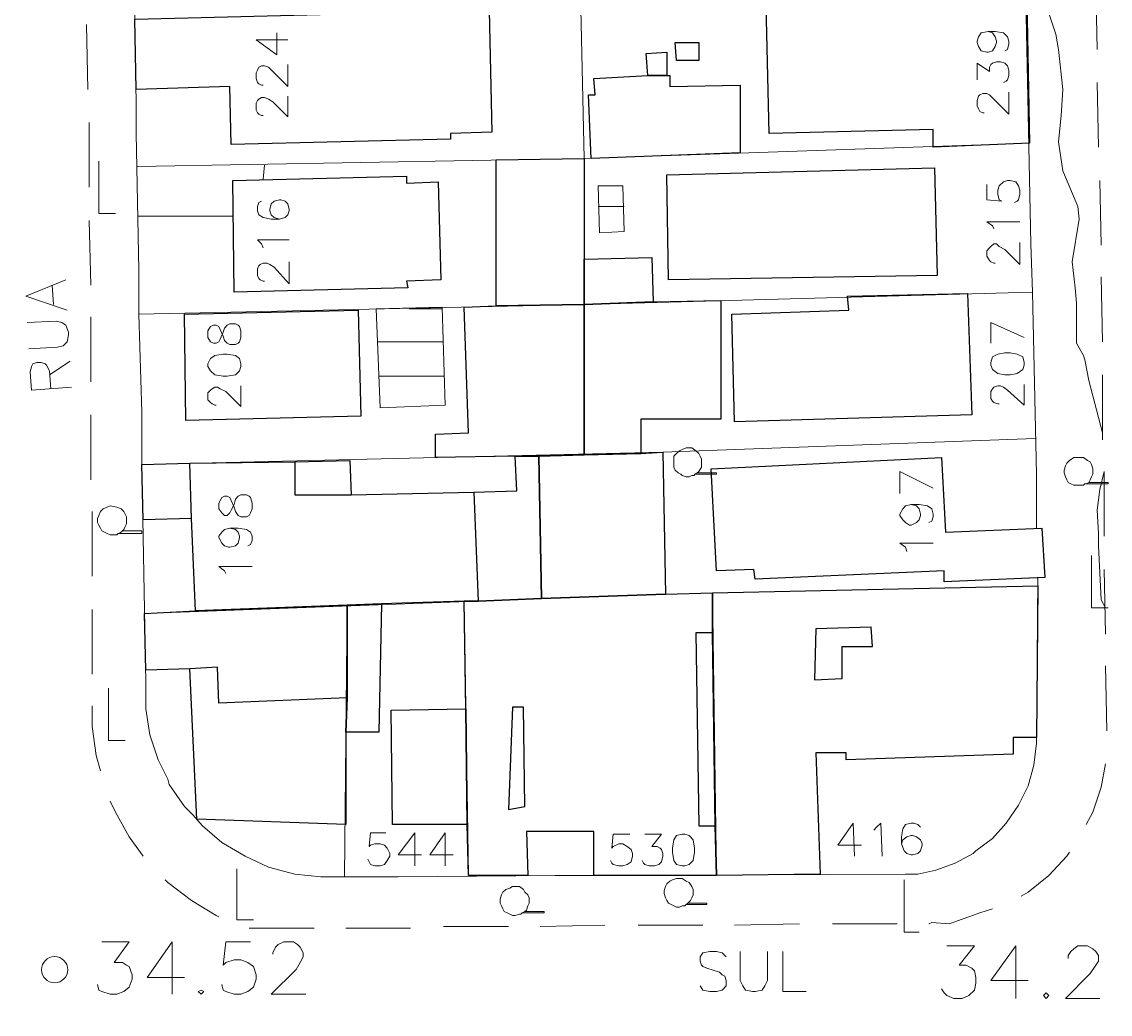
# Model space of a CAD drawing. Extents: x -2391 to 32076, y -11492 to 5852.
# Drawn here: x 4944.7 to 5011.5, y -1182.6 to -1121.7 of the extents above; entities that cross this region are included whole.
import ezdxf

# ---------------------------------------------------------------- set-up
doc = ezdxf.new("R2010")
doc.units = 0
doc.header["$LTSCALE"] = 7
for name, color, linetype in [('ALVE-CT', 3, 'CONTINUOUS'), ('PDF_A101 - EDIFICACAO', 7, 'CONTINUOUS'), ('PDF_A103 - PROJECAO_1', 7, 'CONTINUOUS'), ('PDF_A112 - PRISMA_VENTILACAO', 7, 'CONTINUOUS'), ('PDF_A118 - PISCINA', 7, 'CONTINUOUS'), ('PDF_A123 - N DE PORTA', 7, 'CONTINUOUS'), ('PDF_A124 - MURO', 7, 'CONTINUOUS'), ('PDF_C301 - MEIO_FIO_2D', 7, 'CONTINUOUS'), ('PDF_C307 - TXT_NOME_LOGRADOURO', 7, 'CONTINUOUS'), ('PDF_F602 - ARVORE_ISOLADA', 7, 'CONTINUOUS'), ('PDF_I903 - POSTE', 7, 'CONTINUOUS'), ('PDF_N1402 - CURVA_INTERMEDIARIA', 7, 'CONTINUOUS'), ('PDF_N1403 - COTA_DE_APARELHO', 7, 'CONTINUOUS')]:
    doc.layers.add(name, color=color, linetype=linetype)

msp = doc.modelspace()

# ---------------------------------------------------------------- linework, layer by layer
at = {"layer": 'ALVE-CT'}
msp.add_circle((4550.796, -1271.53), 500, dxfattribs=at)
at = {"layer": 'PDF_A101 - EDIFICACAO', "lineweight": 30}
for points in [[(4990.37, -1120.659), (5004.001, -1120.405), (5006.371, -1120.405), (5006.541, -1129.126), (5000.614, -1129.38), (5000.614, -1128.279), (4990.539, -1128.533)], [(4971.913, -1120.998), (4973.352, -1120.998), (4973.522, -1128.448), (4970.982, -1128.533), (4970.982, -1128.872), (4957.52, -1129.21), (4957.436, -1125.654), (4951.678, -1125.824), (4951.594, -1121.506)], [(4986.221, -1124.046), (4984.867, -1124.046), (4984.782, -1122.945), (4986.221, -1122.945)], [(4984.274, -1124.977), (4983.089, -1124.977), (4983.004, -1123.623), (4984.274, -1123.538)], [(4983.089, -1124.977), (4984.274, -1124.977), (4984.443, -1124.977), (4984.443, -1125.654), (4988.761, -1125.57), (4988.761, -1129.718), (4979.618, -1130.057), (4979.448, -1126.162), (4979.872, -1126.162), (4979.787, -1125.147)], [(4979.194, -1136.237), (4979.194, -1139.031), (4973.776, -1139.116), (4973.776, -1130.142), (4979.194, -1130.057)], [(5000.868, -1137.253), (4984.359, -1137.507), (4984.274, -1131.073), (5000.699, -1130.65)], [(4968.273, -1131.158), (4968.273, -1131.581), (4970.22, -1131.496), (4970.389, -1137.507), (4968.273, -1137.592), (4968.357, -1138.015), (4957.69, -1138.269), (4957.605, -1131.412)], [(4983.427, -1138.862), (4979.194, -1139.031), (4979.194, -1136.237), (4983.343, -1136.153)], [(4982.665, -1148.175), (4979.194, -1148.26), (4979.194, -1139.031), (4983.427, -1138.862), (4987.576, -1138.777), (4987.576, -1146.058), (4982.665, -1146.058)], [(5002.985, -1145.804), (4988.423, -1146.228), (4988.253, -1139.624), (4995.45, -1139.37), (4995.365, -1138.523), (5002.731, -1138.354)], [(4965.479, -1145.889), (4954.726, -1146.143), (4954.642, -1139.624), (4965.309, -1139.37)], [(4979.194, -1148.26), (4976.4, -1148.344), (4974.961, -1148.344), (4970.051, -1148.429), (4970.051, -1146.99), (4972.082, -1146.905), (4971.828, -1139.201), (4973.776, -1139.116), (4979.194, -1139.031)], [(4976.4, -1148.344), (4976.57, -1157.065), (4972.675, -1157.234), (4971.828, -1157.234), (4966.749, -1157.403), (4964.632, -1157.488), (4955.319, -1157.827), (4955.065, -1152.154), (4952.102, -1152.239), (4952.017, -1148.852), (4954.98, -1148.768), (4961.415, -1148.683), (4964.801, -1148.598), (4964.886, -1150.715), (4972.421, -1150.546), (4975.046, -1150.461), (4974.961, -1148.344)], [(4984.189, -1156.811), (4976.57, -1157.065), (4976.4, -1148.344), (4979.194, -1148.26), (4982.665, -1148.175), (4984.02, -1148.09)], [(5001.122, -1148.429), (5001.376, -1153.001), (5007.303, -1152.747), (5007.472, -1155.795), (5001.291, -1156.049), (5001.291, -1155.371), (4989.693, -1155.879), (4989.608, -1155.287), (4987.322, -1155.371), (4986.983, -1149.106)], [(4987.322, -1174.082), (4987.237, -1171.034), (4987.068, -1159.181), (4987.068, -1156.726), (5007.049, -1156.303), (5006.964, -1165.616), (5005.525, -1165.616), (5005.525, -1166.632), (4995.28, -1166.97), (4995.28, -1166.547), (4993.418, -1166.547), (4993.672, -1173.997)], [(4987.068, -1159.181), (4986.052, -1159.181), (4986.221, -1171.034), (4987.237, -1171.034), (4987.322, -1174.082), (4979.787, -1174.082), (4979.787, -1171.373), (4975.638, -1171.373), (4975.723, -1174.082), (4972.082, -1174.082), (4971.998, -1170.95), (4971.913, -1163.838), (4971.828, -1157.234), (4972.675, -1157.234), (4976.57, -1157.065), (4984.189, -1156.811), (4987.068, -1156.726)], [(4964.632, -1157.488), (4964.632, -1163.161), (4964.547, -1165.277), (4964.547, -1170.95), (4955.404, -1170.611), (4954.98, -1161.383), (4952.271, -1161.467), (4952.186, -1157.996), (4955.319, -1157.827)], [(4964.547, -1165.277), (4964.632, -1163.161), (4964.632, -1157.488), (4966.749, -1157.403), (4966.579, -1165.277)], [(4996.889, -1160.028), (4996.804, -1158.843), (4993.418, -1158.927), (4993.333, -1162.06), (4995.026, -1161.975), (4995.026, -1160.028)], [(4971.998, -1170.95), (4967.426, -1170.95), (4967.341, -1163.923), (4971.913, -1163.838)], [(4974.792, -1163.753), (4974.538, -1170.018), (4975.554, -1169.849), (4975.469, -1163.753)]]:
    msp.add_lwpolyline(points, close=True, dxfattribs=at)
at = {"layer": 'PDF_A103 - PROJECAO_1', "lineweight": 30}
for points in [[(4964.886, -1150.715), (4972.421, -1150.546), (4972.675, -1157.234), (4971.828, -1157.234), (4966.749, -1157.403), (4964.632, -1157.488), (4955.319, -1157.827), (4955.065, -1152.154), (4954.98, -1148.768), (4961.415, -1148.683), (4961.415, -1150.715)], [(4964.632, -1163.161), (4956.758, -1163.499), (4956.674, -1161.298), (4954.98, -1161.383), (4952.271, -1161.467), (4952.186, -1157.996), (4955.319, -1157.827), (4964.632, -1157.488)]]:
    msp.add_lwpolyline(points, close=True, dxfattribs=at)
at = {"layer": 'PDF_A112 - PRISMA_VENTILACAO', "lineweight": 30}
for points in [[(4996.804, -1158.843), (4993.418, -1158.927), (4993.333, -1162.06), (4995.026, -1161.975), (4995.026, -1160.028), (4996.889, -1160.028)], [(4975.469, -1163.753), (4974.792, -1163.753), (4974.538, -1170.018), (4975.554, -1169.849)]]:
    msp.add_lwpolyline(points, close=True, dxfattribs=at)
at = {"layer": 'PDF_A118 - PISCINA', "lineweight": 9}
for points in [[(4981.649, -1134.544), (4981.565, -1131.75), (4980.041, -1131.75), (4980.126, -1134.629)], [(4966.41, -1139.285), (4966.664, -1145.381), (4970.643, -1145.212), (4970.474, -1139.201)]]:
    msp.add_lwpolyline(points, close=True, dxfattribs=at)
for points in [[(4980.041, -1133.02), (4981.649, -1133.02)], [(4968.442, -1139.285), (4970.474, -1139.285)], [(4966.495, -1141.317), (4970.559, -1141.317)], [(4966.579, -1143.434), (4970.559, -1143.434)]]:
    msp.add_lwpolyline(points, dxfattribs=at)
at = {"layer": 'PDF_A123 - N DE PORTA', "lineweight": 9}
for points in [[(5004.001, -1122.268), (5004.255, -1122.353), (5004.424, -1122.607), (5004.509, -1122.861), (5004.509, -1122.945), (5004.424, -1123.199), (5004.255, -1123.453), (5004.001, -1123.538), (5003.916, -1123.538), (5003.577, -1123.453), (5003.408, -1123.199), (5003.323, -1122.945), (5003.323, -1122.861), (5003.408, -1122.607), (5003.577, -1122.353), (5004.001, -1122.268), (5004.424, -1122.268), (5004.932, -1122.353), (5005.186, -1122.607), (5005.271, -1122.861), (5005.271, -1123.03), (5005.186, -1123.369), (5005.017, -1123.453)], [(4960.992, -1122.776), (4959.044, -1122.776), (4960.314, -1123.707), (4960.314, -1122.353)], [(5003.323, -1125.231), (5003.323, -1124.215), (5004.085, -1124.723), (5004.085, -1124.469), (5004.17, -1124.3), (5004.255, -1124.215), (5004.509, -1124.131), (5004.763, -1124.131), (5005.017, -1124.215), (5005.186, -1124.385), (5005.271, -1124.639), (5005.271, -1124.977), (5005.186, -1125.231), (5005.101, -1125.316), (5004.932, -1125.4)], [(4959.468, -1125.57), (4959.383, -1125.57), (4959.214, -1125.485), (4959.129, -1125.4), (4959.044, -1125.147), (4959.044, -1124.808), (4959.129, -1124.639), (4959.214, -1124.469), (4959.383, -1124.385), (4959.552, -1124.385), (4959.806, -1124.469), (4960.06, -1124.723), (4960.992, -1125.654), (4960.992, -1124.3)], [(4959.468, -1127.432), (4959.383, -1127.432), (4959.214, -1127.348), (4959.129, -1127.263), (4959.044, -1127.094), (4959.044, -1126.67), (4959.129, -1126.501), (4959.214, -1126.416), (4959.383, -1126.332), (4959.552, -1126.332), (4959.806, -1126.416), (4960.06, -1126.586), (4960.992, -1127.517), (4960.992, -1126.247)], [(5003.747, -1127.263), (5003.662, -1127.263), (5003.493, -1127.178), (5003.408, -1127.009), (5003.323, -1126.84), (5003.323, -1126.501), (5003.408, -1126.247), (5003.493, -1126.162), (5003.662, -1126.078), (5003.916, -1126.078), (5004.085, -1126.162), (5004.339, -1126.416), (5005.271, -1127.348), (5005.271, -1125.993)], [(5003.916, -1131.666), (5003.916, -1132.597), (5004.847, -1132.682), (5004.678, -1132.597), (5004.593, -1132.258), (5004.593, -1132.004), (5004.678, -1131.75), (5004.932, -1131.496), (5005.186, -1131.412), (5005.355, -1131.412), (5005.694, -1131.496), (5005.863, -1131.75), (5005.948, -1132.004), (5005.948, -1132.258), (5005.863, -1132.597), (5005.779, -1132.682), (5005.609, -1132.766)], [(4959.383, -1132.682), (4959.214, -1132.766), (4959.129, -1133.02), (4959.129, -1133.274), (4959.214, -1133.528), (4959.468, -1133.698), (4959.976, -1133.782), (4960.484, -1133.782), (4960.822, -1133.698), (4960.992, -1133.528), (4961.076, -1133.274), (4961.076, -1133.19), (4960.992, -1132.851), (4960.822, -1132.682), (4960.568, -1132.597), (4960.484, -1132.597), (4960.145, -1132.682), (4959.976, -1132.851), (4959.891, -1133.19), (4959.891, -1133.274), (4959.976, -1133.528), (4960.145, -1133.698), (4960.484, -1133.782)], [(5004.339, -1134.375), (5004.255, -1134.206), (5003.916, -1133.952), (5005.948, -1133.952)], [(4959.468, -1135.56), (4959.383, -1135.306), (4959.129, -1135.052), (4961.076, -1135.052)], [(5004.424, -1136.491), (5004.339, -1136.491), (5004.17, -1136.407), (5004.085, -1136.322), (5003.916, -1136.068), (5003.916, -1135.729), (5004.085, -1135.56), (5004.17, -1135.475), (5004.339, -1135.306), (5004.509, -1135.306), (5004.678, -1135.475), (5005.017, -1135.645), (5005.948, -1136.576), (5005.948, -1135.221)], [(4959.552, -1137.592), (4959.468, -1137.592), (4959.298, -1137.507), (4959.214, -1137.423), (4959.129, -1137.253), (4959.129, -1136.83), (4959.214, -1136.661), (4959.298, -1136.576), (4959.468, -1136.491), (4959.722, -1136.491), (4959.891, -1136.576), (4960.145, -1136.745), (4961.076, -1137.761), (4961.076, -1136.407)], [(5006.202, -1141.063), (5004.17, -1140.132), (5004.17, -1141.402)], [(4956.589, -1145.212), (4956.504, -1145.212), (4956.335, -1145.127), (4956.25, -1145.042), (4956.081, -1144.873), (4956.081, -1144.45), (4956.25, -1144.281), (4956.335, -1144.196), (4956.504, -1144.111), (4956.674, -1144.111), (4956.843, -1144.196), (4957.182, -1144.365), (4958.113, -1145.296), (4958.113, -1144.027)], [(5004.678, -1145.127), (5004.593, -1145.127), (5004.339, -1145.042), (5004.255, -1144.958), (5004.17, -1144.788), (5004.17, -1144.365), (5004.255, -1144.196), (5004.339, -1144.111), (5004.593, -1144.027), (5004.763, -1144.027), (5004.932, -1144.111), (5005.186, -1144.281), (5006.202, -1145.212), (5006.202, -1143.942)], [(5000.614, -1150.292), (4998.582, -1149.276), (4998.582, -1150.63)], [(4999.26, -1151.308), (4999.598, -1151.392), (4999.768, -1151.562), (4999.852, -1151.9), (4999.852, -1151.985), (4999.768, -1152.239), (4999.598, -1152.408), (4999.26, -1152.578), (4999.175, -1152.578), (4998.921, -1152.408), (4998.752, -1152.239), (4998.582, -1151.985), (4998.582, -1151.9), (4998.752, -1151.562), (4998.921, -1151.392), (4999.26, -1151.308), (4999.768, -1151.308), (5000.275, -1151.392), (5000.529, -1151.562), (5000.614, -1151.9), (5000.614, -1152.07), (5000.529, -1152.324), (5000.36, -1152.408)], [(4957.436, -1152.747), (4957.774, -1152.832), (4957.944, -1153.001), (4958.028, -1153.255), (4958.028, -1153.34), (4957.944, -1153.678), (4957.774, -1153.848), (4957.436, -1153.932), (4957.351, -1153.932), (4957.097, -1153.848), (4956.928, -1153.678), (4956.758, -1153.34), (4956.758, -1153.255), (4956.928, -1153.001), (4957.097, -1152.832), (4957.436, -1152.747), (4957.944, -1152.747), (4958.452, -1152.832), (4958.706, -1153.001), (4958.79, -1153.255), (4958.79, -1153.509), (4958.706, -1153.763), (4958.536, -1153.848)], [(4999.006, -1154.186), (4998.921, -1153.932), (4998.582, -1153.678), (5000.614, -1153.678)], [(4957.182, -1155.541), (4957.097, -1155.371), (4956.758, -1155.117), (4958.79, -1155.117)], [(4995.788, -1172.897), (4995.704, -1170.865), (4994.772, -1172.22), (4996.212, -1172.22)], [(4996.974, -1171.288), (4997.143, -1171.119), (4997.397, -1170.865), (4997.482, -1172.897)], [(4999.852, -1171.119), (4999.683, -1170.95), (4999.429, -1170.865), (4999.26, -1170.865), (4998.921, -1170.95), (4998.752, -1171.204), (4998.667, -1171.712), (4998.667, -1172.135), (4998.836, -1172.558), (4999.006, -1172.728), (4999.26, -1172.812), (4999.344, -1172.812), (4999.683, -1172.728), (4999.852, -1172.558), (4999.937, -1172.22), (4999.937, -1172.135), (4999.852, -1171.881), (4999.598, -1171.712), (4999.344, -1171.627), (4999.26, -1171.627), (4999.006, -1171.712), (4998.752, -1171.881), (4998.667, -1172.135)], [(4967.003, -1171.458), (4966.071, -1171.458), (4965.987, -1172.304), (4966.071, -1172.22), (4966.325, -1172.135), (4966.664, -1172.135), (4966.918, -1172.22), (4967.087, -1172.389), (4967.257, -1172.728), (4967.257, -1172.897), (4967.087, -1173.151), (4966.918, -1173.405), (4966.664, -1173.49), (4966.325, -1173.49), (4966.071, -1173.405), (4965.987, -1173.236), (4965.902, -1173.066)], [(4968.781, -1173.49), (4968.781, -1171.458), (4967.765, -1172.812), (4969.204, -1172.812)], [(4970.643, -1173.49), (4970.643, -1171.458), (4969.712, -1172.812), (4971.151, -1172.812)], [(4981.988, -1171.542), (4980.972, -1171.542), (4980.887, -1172.389), (4980.972, -1172.304), (4981.311, -1172.135), (4981.565, -1172.135), (4981.819, -1172.304), (4982.073, -1172.474), (4982.157, -1172.728), (4982.157, -1172.897), (4982.073, -1173.236), (4981.819, -1173.405), (4981.565, -1173.49), (4981.311, -1173.49), (4980.972, -1173.405), (4980.887, -1173.32), (4980.803, -1173.151)], [(4982.919, -1171.542), (4983.935, -1171.542), (4983.343, -1172.304), (4983.681, -1172.304), (4983.851, -1172.389), (4983.935, -1172.474), (4984.02, -1172.728), (4984.02, -1172.897), (4983.935, -1173.236), (4983.766, -1173.405), (4983.512, -1173.49), (4983.173, -1173.49), (4982.919, -1173.405), (4982.835, -1173.32), (4982.75, -1173.151)]]:
    msp.add_lwpolyline(points, dxfattribs=at)
for points in [[(4956.081, -1141.063), (4956.25, -1141.317), (4956.42, -1141.402), (4956.589, -1141.402), (4956.758, -1141.317), (4956.843, -1141.148), (4957.012, -1140.725), (4957.097, -1140.471), (4957.266, -1140.301), (4957.436, -1140.217), (4957.774, -1140.217), (4957.944, -1140.301), (4958.028, -1140.386), (4958.113, -1140.64), (4958.113, -1141.063), (4958.028, -1141.317), (4957.944, -1141.402), (4957.774, -1141.487), (4957.436, -1141.487), (4957.266, -1141.402), (4957.097, -1141.233), (4957.012, -1140.979), (4956.843, -1140.555), (4956.758, -1140.386), (4956.589, -1140.301), (4956.42, -1140.301), (4956.25, -1140.386), (4956.081, -1140.64)], [(4956.081, -1142.841), (4956.25, -1143.095), (4956.504, -1143.349), (4957.012, -1143.434), (4957.266, -1143.434), (4957.774, -1143.349), (4958.028, -1143.095), (4958.113, -1142.841), (4958.113, -1142.672), (4958.028, -1142.333), (4957.774, -1142.164), (4957.266, -1142.079), (4957.012, -1142.079), (4956.504, -1142.164), (4956.25, -1142.333), (4956.081, -1142.672)], [(5004.17, -1142.757), (5004.255, -1143.011), (5004.593, -1143.265), (5005.017, -1143.349), (5005.355, -1143.349), (5005.779, -1143.265), (5006.117, -1143.011), (5006.202, -1142.757), (5006.202, -1142.587), (5006.117, -1142.249), (5005.779, -1142.079), (5005.355, -1141.995), (5005.017, -1141.995), (5004.593, -1142.079), (5004.255, -1142.249), (5004.17, -1142.587)], [(4956.758, -1151.562), (4956.928, -1151.816), (4957.097, -1151.985), (4957.266, -1151.985), (4957.436, -1151.816), (4957.52, -1151.646), (4957.69, -1151.308), (4957.774, -1150.969), (4957.944, -1150.8), (4958.113, -1150.715), (4958.452, -1150.715), (4958.621, -1150.8), (4958.706, -1150.884), (4958.79, -1151.223), (4958.79, -1151.562), (4958.706, -1151.816), (4958.621, -1151.985), (4958.452, -1152.07), (4958.113, -1152.07), (4957.944, -1151.985), (4957.774, -1151.731), (4957.69, -1151.477), (4957.52, -1151.054), (4957.436, -1150.884), (4957.266, -1150.8), (4957.097, -1150.8), (4956.928, -1150.884), (4956.758, -1151.223)], [(4985.205, -1171.542), (4984.867, -1171.627), (4984.697, -1171.881), (4984.613, -1172.389), (4984.613, -1172.643), (4984.697, -1173.151), (4984.867, -1173.405), (4985.205, -1173.49), (4985.375, -1173.49), (4985.629, -1173.405), (4985.883, -1173.151), (4985.967, -1172.643), (4985.967, -1172.389), (4985.883, -1171.881), (4985.629, -1171.627), (4985.375, -1171.542)]]:
    msp.add_lwpolyline(points, close=True, dxfattribs=at)
at = {"layer": 'PDF_A124 - MURO', "lineweight": 9}
for points in [[(5005.44, -1074.687), (4978.348, -1076.042), (4950.917, -1076.465), (4951.086, -1094.922), (4951.171, -1097.8), (4951.171, -1099.832), (4951.509, -1118.881), (4951.594, -1121.421), (4951.678, -1126.755), (4951.678, -1128.533), (4951.848, -1136.915), (4951.848, -1139.624)], [(4978.178, -1085.016), (4979.194, -1130.057), (4951.763, -1130.565)], [(4951.425, -1112.532), (4978.771, -1111.939), (5006.117, -1111.346), (5006.625, -1135.306), (5006.71, -1138.269)], [(4979.194, -1148.26), (4979.194, -1130.057), (5006.541, -1129.126)], [(4959.468, -1131.327), (4959.552, -1130.48)], [(4951.763, -1133.613), (4957.605, -1133.613)], [(4952.017, -1148.852), (4952.017, -1145.635), (4951.848, -1139.624), (4979.194, -1139.031), (5006.71, -1138.269), (5006.964, -1149.445), (5006.964, -1151.054), (5006.964, -1152.747)], [(4964.632, -1157.488), (4964.463, -1174.167), (4963.023, -1174.167), (4961.415, -1173.997), (4959.806, -1173.574), (4958.367, -1172.897), (4956.928, -1172.05), (4955.742, -1171.034), (4955.15, -1170.357), (4954.642, -1169.849), (4953.71, -1168.494), (4953.626, -1168.156), (4953.033, -1166.97), (4952.525, -1165.446), (4952.271, -1163.838), (4952.271, -1162.229), (4952.017, -1148.852), (4984.02, -1148.09), (5006.879, -1147.244)], [(4976.57, -1157.065), (4976.4, -1148.344)], [(4952.186, -1157.996), (4984.189, -1156.811), (5007.049, -1156.303)], [(5007.049, -1155.795), (5006.964, -1165.954), (5006.795, -1167.309), (5006.456, -1168.579), (5005.863, -1169.764), (5005.101, -1170.865), (5004.255, -1171.796), (5003.239, -1172.558), (5003.069, -1172.728), (5001.969, -1173.32), (5000.783, -1173.744), (4999.683, -1173.997), (4998.921, -1173.997), (4979.787, -1174.082), (4977.416, -1174.082), (4967.765, -1174.167), (4964.632, -1174.167), (4964.463, -1174.167)], [(4987.322, -1174.082), (4987.068, -1156.726)], [(4972.082, -1174.082), (4971.828, -1157.234)]]:
    msp.add_lwpolyline(points, dxfattribs=at)
at = {"layer": 'PDF_C301 - MEIO_FIO_2D', "lineweight": 9}
for points in [[(5010.689, -1123.369), (5010.604, -1119.389)], [(4948.631, -1121.845), (4948.715, -1125.824)], [(5010.774, -1129.38), (5010.689, -1125.4)], [(4948.8, -1127.856), (4948.8, -1130.226), (4948.8, -1131.835)], [(5010.943, -1135.391), (5010.858, -1131.412)], [(4948.8, -1133.867), (4948.885, -1137.846)], [(5011.028, -1141.317), (5010.943, -1137.338)], [(4948.885, -1139.793), (4948.885, -1143.773)], [(5011.028, -1147.328), (5011.028, -1143.349)], [(4948.885, -1145.804), (4948.885, -1149.784)], [(5011.112, -1153.255), (5011.112, -1149.276)], [(4948.969, -1151.731), (4948.969, -1155.71)], [(5011.197, -1159.266), (5011.112, -1155.287)], [(4948.969, -1157.742), (4948.969, -1161.721)], [(5011.282, -1165.192), (5011.197, -1161.213)], [(4948.969, -1163.669), (4948.969, -1164.938), (4949.223, -1166.716), (4949.477, -1167.648)], [(5010.012, -1170.95), (5010.435, -1170.188), (5010.943, -1168.664), (5011.197, -1167.224)], [(4950.07, -1169.51), (4950.409, -1170.188), (4951.255, -1171.712), (4952.102, -1172.897)], [(5006.033, -1175.352), (5006.456, -1175.098), (5007.726, -1174.082), (5008.827, -1172.897), (5008.996, -1172.643)], [(4953.456, -1174.336), (4953.626, -1174.505), (4955.065, -1175.606), (4956.589, -1176.537), (4956.758, -1176.622)], [(5000.36, -1177.045), (5000.529, -1176.961), (5001.63, -1177.045), (5002.053, -1176.876), (5002.815, -1176.622), (5003.493, -1176.368), (5004.255, -1176.114)], [(4988.423, -1177.13), (4992.402, -1177.045)], [(4994.434, -1177.045), (4998.413, -1177.045)], [(5000.36, -1177.045), (5000.36, -1177.045)], [(4958.621, -1177.299), (4960.992, -1177.299), (4962.6, -1177.299)], [(4964.547, -1177.299), (4968.527, -1177.299)], [(4970.559, -1177.215), (4974.538, -1177.215)], [(4976.485, -1177.215), (4980.464, -1177.13)], [(4982.496, -1177.13), (4986.475, -1177.13)]]:
    msp.add_lwpolyline(points, dxfattribs=at)
at = {"layer": 'PDF_C307 - TXT_NOME_LOGRADOURO', "lineweight": 9}
for points in [[(4947.445, -1139.37), (4944.905, -1138.523), (4947.361, -1137.507)], [(4946.599, -1139.031), (4946.514, -1137.846)], [(4945.075, -1141.741), (4946.853, -1141.656), (4947.191, -1141.571), (4947.445, -1141.317), (4947.53, -1140.894), (4947.53, -1140.725), (4947.361, -1140.301), (4947.107, -1140.132), (4946.768, -1140.047), (4944.99, -1140.132)], [(4947.699, -1144.111), (4945.244, -1144.281), (4945.159, -1143.18), (4945.244, -1142.841), (4945.329, -1142.672), (4945.583, -1142.587), (4945.837, -1142.587), (4946.091, -1142.672), (4946.175, -1142.757), (4946.345, -1143.095), (4946.429, -1144.196)], [(4946.345, -1143.349), (4947.615, -1142.503)], [(4987.915, -1179.077), (4987.661, -1178.823), (4987.322, -1178.739), (4986.899, -1178.739), (4986.475, -1178.823), (4986.306, -1179.077), (4986.306, -1179.331), (4986.391, -1179.585), (4986.475, -1179.67), (4986.729, -1179.755), (4987.491, -1180.009), (4987.661, -1180.178), (4987.83, -1180.263), (4987.915, -1180.517), (4987.915, -1180.855), (4987.661, -1181.109), (4987.322, -1181.194), (4986.899, -1181.194), (4986.475, -1181.109), (4986.306, -1180.855)], [(4988.761, -1178.739), (4988.761, -1180.517), (4988.931, -1180.855), (4989.1, -1181.109), (4989.523, -1181.194), (4989.693, -1181.194), (4990.116, -1181.109), (4990.285, -1180.855), (4990.454, -1180.517), (4990.454, -1178.739)], [(4991.386, -1178.739), (4991.386, -1181.194), (4992.825, -1181.194)]]:
    msp.add_lwpolyline(points, dxfattribs=at)
at = {"layer": 'PDF_F602 - ARVORE_ISOLADA', "lineweight": 9}
for points in [[(4986.137, -1149.36), (4985.967, -1149.445), (4985.967, -1149.53), (4985.798, -1149.53), (4985.629, -1149.614), (4985.459, -1149.614), (4985.205, -1149.53), (4985.121, -1149.445), (4984.951, -1149.36), (4984.782, -1149.191), (4984.697, -1149.022), (4984.697, -1148.852), (4984.697, -1148.598), (4984.697, -1148.344), (4984.867, -1148.175), (4985.036, -1148.006), (4985.205, -1147.921), (4985.459, -1147.836), (4985.798, -1147.836), (4986.052, -1148.006), (4986.221, -1148.175), (4986.306, -1148.344), (4986.391, -1148.514), (4986.391, -1148.683), (4986.391, -1148.852), (4986.391, -1149.022), (4986.221, -1149.276), (4986.137, -1149.36), (4985.967, -1149.445), (4987.322, -1149.445), (4987.322, -1149.36)], [(5010.181, -1149.953), (5010.012, -1150.038), (5009.927, -1150.038), (5009.842, -1150.122), (5009.589, -1150.122), (5009.419, -1150.122), (5009.25, -1150.122), (5009.081, -1150.038), (5008.911, -1149.953), (5008.827, -1149.784), (5008.742, -1149.614), (5008.657, -1149.36), (5008.657, -1149.191), (5008.742, -1148.937), (5008.827, -1148.768), (5008.996, -1148.598), (5009.25, -1148.429), (5009.419, -1148.429), (5009.842, -1148.429), (5010.096, -1148.598), (5010.266, -1148.683), (5010.35, -1148.852), (5010.435, -1149.106), (5010.435, -1149.276), (5010.435, -1149.445), (5010.35, -1149.614), (5010.266, -1149.784), (5010.181, -1149.953), (5010.012, -1150.038), (5011.366, -1150.038), (5011.366, -1149.953)], [(4950.832, -1152.916), (4950.663, -1153.086), (4950.578, -1153.086), (4950.493, -1153.17), (4950.239, -1153.17), (4950.07, -1153.17), (4949.901, -1153.086), (4949.731, -1153.001), (4949.562, -1152.916), (4949.477, -1152.747), (4949.393, -1152.578), (4949.308, -1152.408), (4949.308, -1152.154), (4949.393, -1151.985), (4949.477, -1151.731), (4949.647, -1151.562), (4949.901, -1151.477), (4950.07, -1151.392), (4950.493, -1151.477), (4950.747, -1151.562), (4950.917, -1151.731), (4951.001, -1151.9), (4951.086, -1152.07), (4951.086, -1152.239), (4951.086, -1152.493), (4951.001, -1152.662), (4950.917, -1152.832), (4950.832, -1152.916), (4950.663, -1153.086), (4952.017, -1153.086), (4952.017, -1152.916)], [(4985.544, -1175.775), (4985.459, -1175.86), (4985.375, -1175.945), (4985.205, -1175.945), (4985.036, -1176.029), (4984.867, -1176.029), (4984.697, -1175.945), (4984.528, -1175.86), (4984.359, -1175.775), (4984.274, -1175.606), (4984.189, -1175.437), (4984.105, -1175.183), (4984.105, -1175.013), (4984.189, -1174.759), (4984.274, -1174.59), (4984.443, -1174.421), (4984.613, -1174.336), (4984.867, -1174.251), (4985.205, -1174.251), (4985.459, -1174.421), (4985.629, -1174.505), (4985.798, -1174.759), (4985.883, -1174.929), (4985.883, -1175.098), (4985.883, -1175.267), (4985.798, -1175.437), (4985.713, -1175.606), (4985.544, -1175.775), (4985.459, -1175.86), (4986.729, -1175.86), (4986.729, -1175.775)], [(4975.554, -1176.283), (4975.384, -1176.368), (4975.3, -1176.453), (4975.215, -1176.453), (4974.961, -1176.537), (4974.792, -1176.537), (4974.622, -1176.453), (4974.453, -1176.368), (4974.284, -1176.283), (4974.199, -1176.114), (4974.114, -1175.945), (4974.03, -1175.775), (4974.03, -1175.521), (4974.114, -1175.267), (4974.199, -1175.098), (4974.368, -1174.929), (4974.622, -1174.844), (4974.792, -1174.759), (4975.215, -1174.759), (4975.469, -1174.929), (4975.554, -1175.098), (4975.723, -1175.267), (4975.808, -1175.437), (4975.808, -1175.606), (4975.808, -1175.775), (4975.723, -1175.945), (4975.638, -1176.199), (4975.554, -1176.283), (4975.384, -1176.368), (4976.739, -1176.368), (4976.739, -1176.283)]]:
    msp.add_lwpolyline(points, close=True, dxfattribs=at)
at = {"layer": 'PDF_I903 - POSTE', "lineweight": 9}
for points in [[(4950.409, -1133.444), (4949.393, -1133.444), (4949.393, -1130.226)], [(5011.366, -1157.657), (5010.35, -1157.657), (5010.35, -1154.44)], [(4951.001, -1165.785), (4949.985, -1165.785), (4949.985, -1162.568)], [(4958.875, -1176.791), (4957.859, -1176.791), (4957.859, -1173.659)], [(4999.768, -1177.553), (4998.836, -1177.553), (4998.836, -1174.336)]]:
    msp.add_lwpolyline(points, dxfattribs=at)
at = {"layer": 'PDF_N1402 - CURVA_INTERMEDIARIA', "lineweight": 9}
for points in [[(5006.795, -1110.669), (5006.964, -1111.092), (5007.811, -1115.495), (5007.895, -1115.749), (5008.065, -1117.611), (5007.557, -1120.659), (5008.149, -1122.437), (5008.319, -1123.369), (5008.573, -1125.824), (5008.488, -1127.432), (5008.319, -1129.041), (5008.573, -1130.819), (5009.504, -1133.02), (5009.589, -1133.782), (5009.165, -1136.407), (5009.335, -1138.015), (5009.419, -1138.947), (5009.419, -1141.402), (5009.842, -1142.164), (5009.927, -1142.418), (5010.181, -1143.688), (5011.028, -1146.905), (5011.028, -1147.074)], [(5011.112, -1149.276), (5010.858, -1150.376), (5010.689, -1151.646), (5010.774, -1153.086), (5010.774, -1153.848), (5010.943, -1157.149), (5011.197, -1157.657)]]:
    msp.add_lwpolyline(points, dxfattribs=at)
at = {"layer": 'PDF_N1403 - COTA_DE_APARELHO', "lineweight": 9}
for points in [[(4949.562, -1178.146), (4951.255, -1178.146), (4950.324, -1179.416), (4950.832, -1179.416), (4951.086, -1179.585), (4951.255, -1179.67), (4951.425, -1180.178), (4951.425, -1180.432), (4951.255, -1180.94), (4950.917, -1181.194), (4950.493, -1181.363), (4950.07, -1181.363), (4949.562, -1181.194), (4949.393, -1181.109), (4949.308, -1180.771)], [(4953.88, -1181.363), (4953.88, -1178.146), (4952.356, -1180.347), (4954.642, -1180.347)], [(4958.706, -1178.146), (4957.182, -1178.146), (4957.012, -1179.585), (4957.182, -1179.416), (4957.69, -1179.247), (4958.113, -1179.247), (4958.536, -1179.416), (4958.875, -1179.67), (4959.044, -1180.178), (4959.044, -1180.432), (4958.875, -1180.94), (4958.536, -1181.194), (4958.113, -1181.363), (4957.69, -1181.363), (4957.182, -1181.194), (4957.012, -1181.109), (4956.928, -1180.771)], [(4960.06, -1178.908), (4960.06, -1178.823), (4960.23, -1178.485), (4960.399, -1178.315), (4960.738, -1178.146), (4961.33, -1178.146), (4961.584, -1178.315), (4961.753, -1178.485), (4961.923, -1178.823), (4961.923, -1179.077), (4961.753, -1179.416), (4961.499, -1179.839), (4959.976, -1181.363), (4962.092, -1181.363)], [(5001.461, -1178.4), (5003.154, -1178.4), (5002.223, -1179.585), (5002.646, -1179.585), (5002.985, -1179.755), (5003.154, -1179.924), (5003.239, -1180.347), (5003.239, -1180.686), (5003.154, -1181.109), (5002.815, -1181.448), (5002.392, -1181.617), (5001.884, -1181.617), (5001.461, -1181.448), (5001.291, -1181.279), (5001.122, -1181.025)], [(5005.694, -1181.617), (5005.694, -1178.4), (5004.17, -1180.517), (5006.456, -1180.517)], [(5008.911, -1179.162), (5008.911, -1178.993), (5009.081, -1178.739), (5009.25, -1178.569), (5009.504, -1178.4), (5010.096, -1178.4), (5010.435, -1178.569), (5010.604, -1178.739), (5010.774, -1178.993), (5010.774, -1179.331), (5010.604, -1179.585), (5010.266, -1180.093), (5008.742, -1181.617), (5010.858, -1181.617)]]:
    msp.add_lwpolyline(points, dxfattribs=at)
for points in [[(4955.658, -1181.109), (4955.488, -1181.194), (4955.658, -1181.363), (4955.827, -1181.194)], [(5007.557, -1181.279), (5007.387, -1181.448), (5007.557, -1181.617), (5007.726, -1181.448)]]:
    msp.add_lwpolyline(points, close=True, dxfattribs=at)
msp.add_circle((4946.668, -1179.858), 0.804, dxfattribs=at)

doc.saveas('drawing.dxf')
